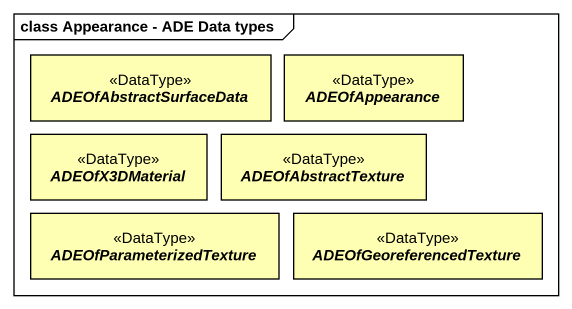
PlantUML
@startuml
mainframe class Appearance - ADE Data types
hide circle
hide empty members
abstract class ADEOfAbstractSurfaceData <<DataType>> #FFFFB3
abstract class ADEOfAppearance <<DataType>> #FFFFB3
abstract class ADEOfX3DMaterial <<DataType>> #FFFFB3
abstract class ADEOfAbstractTexture <<DataType>> #FFFFB3
abstract class ADEOfParameterizedTexture <<DataType>> #FFFFB3
abstract class ADEOfGeoreferencedTexture <<DataType>> #FFFFB3
@enduml
